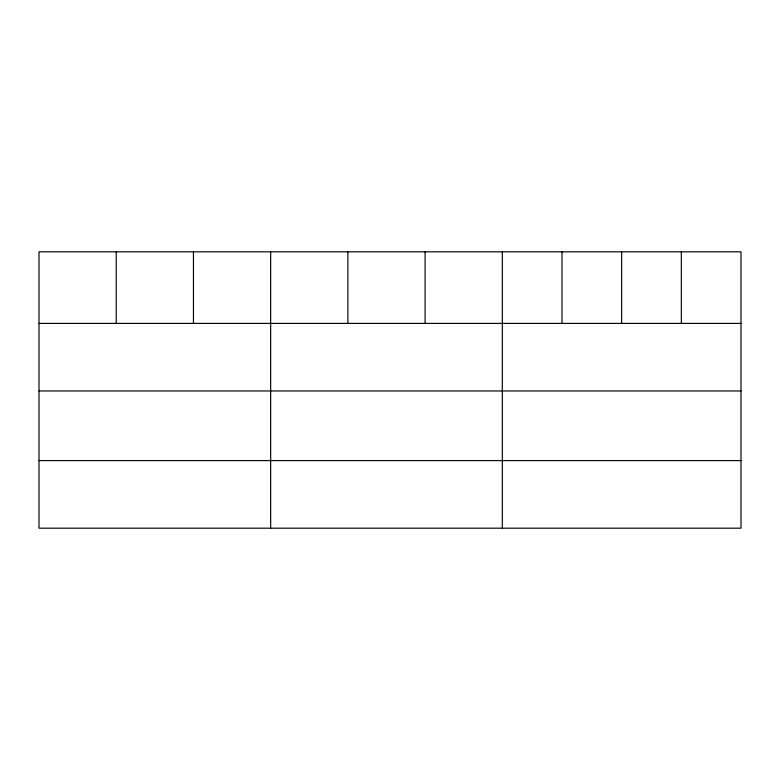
<?xml version="1.0" encoding="UTF-8"?>
<svg xmlns="http://www.w3.org/2000/svg" width="780" height="780" viewBox="0 0 780 780"><rect width="100%" height="100%" fill="white"/><g stroke="black" fill="none" stroke-linecap="round" stroke-linejoin="round"><path stroke-width="1.17" d="M741 390.975L741 251.823L39 251.823L39 528.177L741 528.177L741 390.975L39 390.975M39 323.407L741 323.407M39 460.6L741 460.6M681.33 251.823L681.33 323.407M621.66 251.823L621.66 323.407M561.99 251.823L561.99 323.407M502.32 251.823L502.32 528.177M425.1 251.823L425.1 323.407M347.88 251.823L347.88 323.407M270.66 251.823L270.66 528.177M193.44 251.823L193.44 323.407M116.22 251.823L116.22 323.407"/></g></svg>
